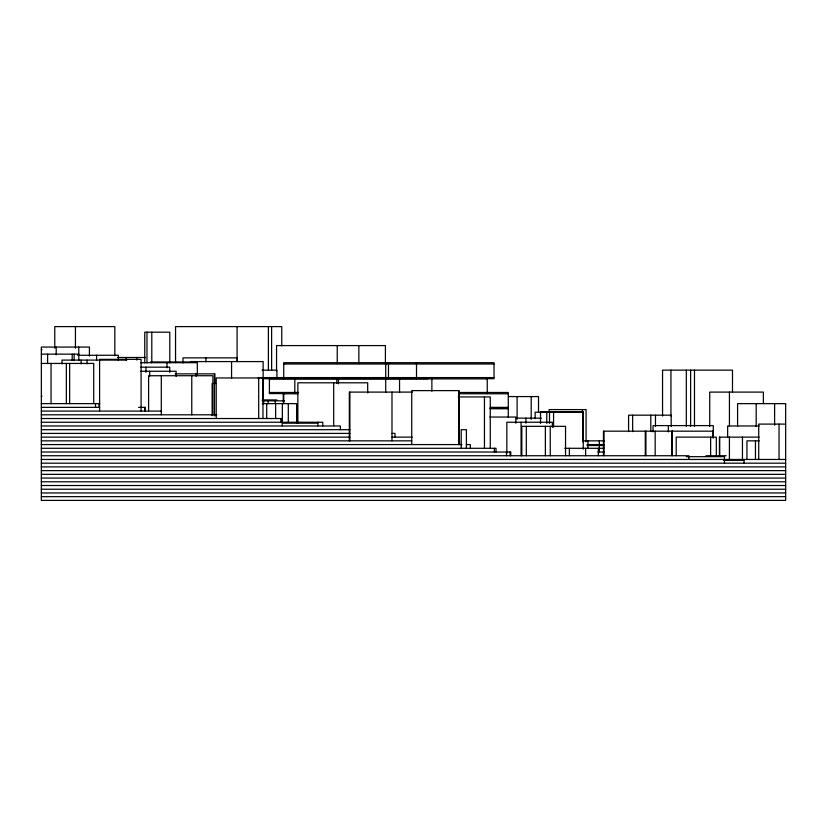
<?xml version="1.0" encoding="UTF-8"?>
<svg xmlns="http://www.w3.org/2000/svg" width="827" height="827" viewBox="0 0 827 827"><rect width="100%" height="100%" fill="white"/><g stroke="black" fill="none" stroke-linecap="round" stroke-linejoin="round"><path stroke-width="1.24" d="M41.35 349.676L42.022 349.676M41.35 354.142L78.823 354.142M77.542 355.259L118.354 355.259L118.354 360.365M117.61 357.491L145.469 357.491M126.665 360.096L62.035 360.096L62.035 363.932M191.13 361.585L263.141 361.585L263.141 399.917M150.483 361.957L191.306 361.957M140.6 362.702L197.333 362.702L197.333 374.3M41.35 363.446L93.72 363.446L93.72 403.638M283.733 364.004L494.019 364.004M140.9 367.167L169.742 367.167L169.742 372.336M262.087 370.145L276.931 370.145L276.931 377.877M140.848 371.261L176.13 371.261L176.13 376.399M175.128 373.866L214.865 373.866L214.865 383.79M494.019 377.588L258.334 377.588L258.334 378.704M262.169 378.704L428.138 378.704M486.266 378.704L494.019 378.704L494.019 362.702L283.733 362.702L283.733 378.704M269.406 378.89L336.796 378.89M338.45 378.89L487.248 378.89M215.94 383.542L212.136 383.542L212.136 415.681M412.404 392.101L349.325 392.101L349.325 440.853M269.406 392.474L298.619 392.474M458.923 392.474L508.274 392.474L508.274 417.304M284.323 393.59L269.406 393.59L269.406 377.588M283.733 393.776L297.927 393.776M459.181 393.776L508.274 393.776M41.35 396.195L42.022 396.195M508.502 396.567L538.511 396.567L538.511 411.753M458.075 396.939L490.266 396.939L490.266 448.069M262.128 399.917L276.849 399.917M262.221 400.847L284.529 400.847M41.35 403.638L99.643 403.638M262.221 403.638L296.645 403.638L296.645 422.246M41.35 407.36L99.602 407.36M138.605 407.36L145.252 407.36L145.252 411.081M490.184 407.36L508.274 407.36M490.184 408.476L508.274 408.476M490.184 408.662L508.274 408.662M41.35 411.081L161.306 411.081M41.35 414.803L216.87 414.803M489.853 417.035L515.831 417.035L515.831 423.279M515.635 418.152L541.375 418.152M41.35 418.524L282.245 418.524L282.245 425.967M280.922 419.454L282.245 419.454M41.35 422.246L322.778 422.246L322.716 425.967M282.245 423.176L317.888 423.176M785.65 424.106L758.721 424.106L758.721 459.461M41.35 425.967L340.373 425.967L340.373 429.689M759.134 425.967L727.646 425.967L727.646 437.566M41.35 429.689L349.893 429.689M713.36 431.177L603.452 431.177L603.452 455.605M41.35 433.41L349.893 433.41M391.988 433.41L394.996 433.41L394.996 437.132M41.35 437.132L349.893 437.132M391.988 437.132L412.197 437.132M759.134 437.132L719.418 437.132L719.418 455.739M41.35 440.853L411.732 440.853M458.416 440.853L459.512 440.853L459.512 444.575M582.88 440.853L604.475 440.853M759.217 440.853L746.946 440.853L746.946 459.461M41.35 444.575L461.931 444.575M466.397 444.575L470.346 444.575L470.346 448.296M587.046 444.575L604.475 444.575M587.046 445.505L604.475 445.505M41.35 448.296L496.014 448.296L496.014 452.018M564.738 448.296L604.475 448.296M41.35 452.018L510.776 452.018L510.776 455.739M597.911 452.018L604.423 452.018M41.35 455.739L688.891 455.739L688.891 459.461M705.979 455.739L726.189 455.739M686.307 456.669L724.462 456.669L724.462 463.182M41.35 459.461L785.65 459.461M723.718 460.391L744.062 460.391M41.35 463.182L785.65 463.182M41.35 466.904L785.65 466.904M41.35 470.625L785.65 470.625M41.35 474.347L785.65 474.347M41.35 478.068L785.65 478.068M41.35 481.79L785.65 481.79M41.35 485.511L785.65 485.511M41.35 489.233L785.65 489.233M41.35 492.954L785.65 492.954M41.35 496.676L785.65 496.676M779.044 424.106L779.044 459.461M774.61 403.638L774.61 425.202M763.373 403.535L763.373 392.101L709.731 392.101L709.731 426.412M756.188 403.638L756.188 426.474M755.454 440.853L755.454 459.461M744.062 459.461L744.062 463.182M742.46 437.132L742.46 459.461M737.581 426.474L737.581 403.638L785.65 403.638L785.65 500.397L41.35 500.397L41.35 347.071L89.43 347.071L89.43 356.096M732.495 391.833L732.495 370.145L662.551 370.145L662.551 416.074M729.435 392.101L729.435 426.412M729.414 437.132L729.414 459.461M719.697 437.132L719.697 455.739M716.306 455.739L716.306 437.132L676.197 437.132L676.197 455.739M713.277 438.134L713.277 425.595L653.051 425.595L653.051 431.87M712.895 431.177L712.895 437.607M710.641 437.132L710.641 455.739M694.484 370.145L694.484 426.287M690.628 370.145L690.628 426.287M686.327 370.145L686.327 426.287M672.351 431.177L672.351 455.605M672.206 431.177L672.206 455.605M671.793 431.177L671.793 455.605M671.193 426.567L671.193 415.175L628.582 415.175L628.582 431.622M670.945 370.145L670.945 416.074M668.361 425.595L668.361 431.87M655.47 415.175L655.47 426.567M655.17 431.177L655.17 455.605M650.797 415.175L650.797 431.622M645.918 431.177L645.918 455.605M645.287 431.177L645.287 455.605M632.655 415.175L632.655 431.622M603.968 431.177L603.968 455.605M599.348 440.853L599.348 444.575M599.348 445.505L599.348 452.018M598.355 448.296L598.355 455.739M587.925 440.853L587.925 448.296M586.074 441.639L586.074 409.592L549.118 409.592L549.118 412.156M585.609 448.296L585.609 455.739M583.242 449.164L583.242 411.825L540.527 411.825L540.527 423.414M583.138 441.649L583.138 412.197L535.152 412.197L535.152 418.596M582.911 412.197L582.911 441.649M582.394 409.592L582.394 412.156M569.369 448.296L569.369 455.739M565.544 455.739L565.544 426.339L521.837 426.339L521.837 455.739M553.573 411.825L553.573 427.27M552.333 427.394L552.333 422.246L506.837 422.246L506.837 453.165M550.244 426.339L550.244 455.739M549.521 411.825L549.521 423.414M546.771 411.825L546.771 423.414M545.365 426.339L545.365 455.739M531.192 396.567L531.192 419.341M526.323 426.339L526.323 455.739M525.931 418.152L525.931 423.166M521.062 422.246L521.062 455.739M517.102 396.567L517.102 419.341M510.094 452.018L510.094 455.739M506.486 452.018L506.486 455.739M494.36 448.296L494.36 452.018M487.248 377.588L487.248 393.59M484.457 396.939L484.457 448.069M466.397 448.296L466.397 429.689L461.218 429.689L461.218 448.296M458.964 444.575L458.964 390.613L411.732 390.613L411.732 444.575M458.799 390.613L458.799 444.575M431.88 377.588L431.88 391.243M416.508 362.702L416.508 378.704M399.544 378.89L399.544 392.474M391.988 392.101L391.988 440.853M388.473 362.702L388.473 378.704M385.713 362.702L385.713 392.474M385.413 363.632L385.413 345.583L276.549 345.583L276.549 371.375M367.684 392.908L367.684 382.798L297.854 382.798L297.854 423.228M358.856 345.583L358.856 363.632M349.893 392.101L349.893 440.853M338.45 377.588L338.45 383.831M337.24 345.583L337.24 363.632M336.806 378.104L336.806 383.232M333.695 382.798L333.695 425.76M317.888 422.246L317.888 425.967M296.81 407.36L296.81 423.486M294.805 378.89L294.805 393.59M288.303 403.638L288.303 422.246M283.733 392.474L283.733 403.659M283.237 393.042L283.237 402.067M282.379 403.638L282.379 422.246M281.759 345.903L281.759 326.603L175.551 326.603L175.551 362.629M280.922 418.524L280.922 422.246M275.639 403.638L275.639 418.524M275.195 400.847L275.195 403.638M271.618 326.603L271.618 370.351M268.403 326.603L268.403 370.351M268.155 400.847L268.155 403.638M266.697 403.638L266.697 418.524M263.658 400.847L263.658 403.638M262.955 418.524L262.955 377.96L216.219 377.96L216.219 418.524M258.696 377.96L258.696 418.524M237.266 361.688L237.266 357.864L182.963 357.864L182.963 362.96M237.08 326.603L237.08 361.347M231.57 361.585L231.57 378.197M214.472 385.031L214.472 415.95M214.42 373.866L214.42 383.79M212.88 414.803L212.88 375.727L148.602 375.727L148.602 411.019M205.892 357.864L205.892 361.688M196.144 373.866L196.144 376.347M191.771 375.727L191.771 414.803M169.773 362.857L169.773 332.185L144.756 332.185L144.756 362.857M166.971 362.702L166.971 367.85M161.306 375.727L161.306 414.803M151.796 332.185L151.796 362.857M149.677 371.261L149.677 376.399M146.979 332.185L146.979 362.857M145.965 367.167L145.965 372.336M144.797 407.36L144.797 411.081M141.097 411.081L141.097 359.352L99.602 359.352L99.602 411.081M136.765 357.491L136.765 360.055M126.149 357.491L126.149 360.055M114.829 355.775L114.829 326.603L54.768 326.603L54.768 348.167M99.033 403.638L99.033 407.36M96.583 355.259L96.583 360.365M95.539 403.638L95.539 407.36M87.062 360.096L87.062 363.932M81.139 360.096L81.139 363.932M78.772 347.071L78.823 360.489M75.443 326.603L75.443 348.167M74.12 354.142L74.12 360.489M72.197 354.142L72.197 360.489M69.654 363.446L69.654 403.638M66.356 363.446L66.356 403.638M56.205 347.071L56.205 354.804M51.057 363.446L51.057 403.638M47.615 354.142L47.615 363.022"/></g></svg>
